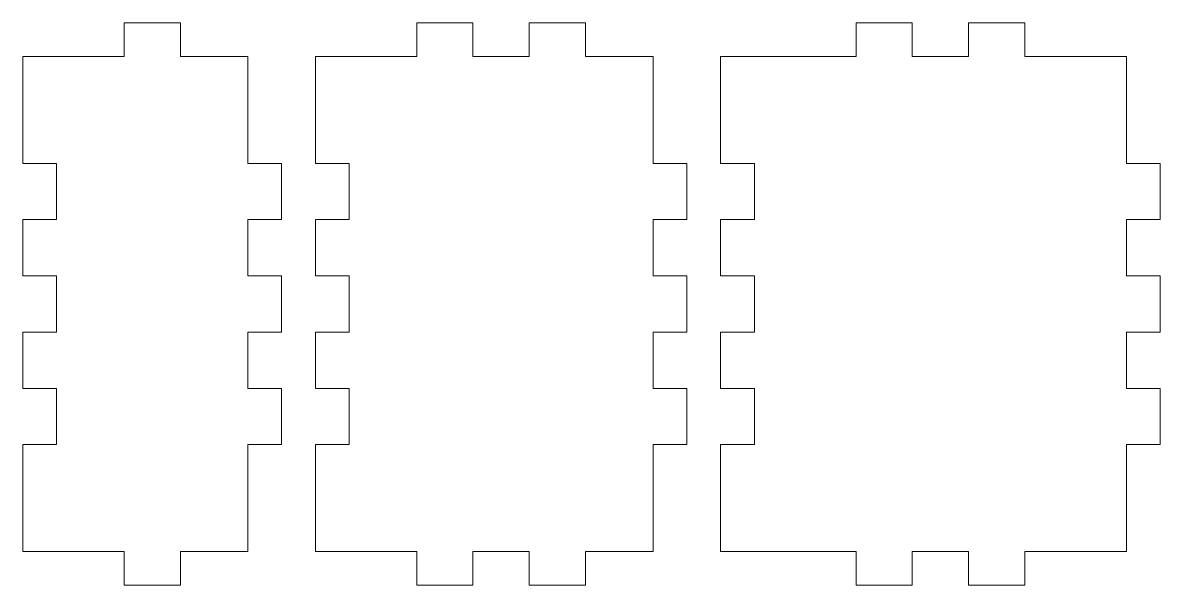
# Model space of a CAD drawing. Header units: centimetres. Extents: x -16 to 372, y -89 to 17.
# Drawn here: x 298.53 to 308.64, y 6.17 to 11.17 of the extents above; entities that cross this region are included whole.
import ezdxf

# ---------------------------------------------------------------- set-up
doc = ezdxf.new("R2010")
doc.units = ezdxf.units.CM
doc.header["$MEASUREMENT"] = 0
doc.layers.add('Capa 1', color=7, linetype='Continuous')

msp = doc.modelspace()

# ---------------------------------------------------------------- linework, layer by layer
at = {"layer": 'Capa 1', "color": 5, "lineweight": 9}
for points, knots in [([(298.53417, 6.46637), (298.53417, 6.46637), (299.18417, 6.46637), (299.18417, 6.46637), (299.18417, 6.46637), (299.18417, 6.46637), (299.43417, 6.46637), (299.43417, 6.46637), (299.43417, 6.46637), (299.43417, 6.46637), (299.43417, 6.16637), (299.43417, 6.16637), (299.43417, 6.16637), (299.43417, 6.16637), (299.93417, 6.16637), (299.93417, 6.16637), (299.93417, 6.16637), (299.93417, 6.16637), (299.93417, 6.46637), (299.93417, 6.46637), (299.93417, 6.46637), (299.93417, 6.46637), (300.18417, 6.46637), (300.18417, 6.46637), (300.18417, 6.46637), (300.18417, 6.46637), (300.53417, 6.46637), (300.53417, 6.46637), (300.53417, 6.46637), (300.53417, 6.46637), (300.53417, 7.16637), (300.53417, 7.16637), (300.53417, 7.16637), (300.53417, 7.16637), (300.53417, 7.41637), (300.53417, 7.41637), (300.53417, 7.41637), (300.53417, 7.41637), (300.83417, 7.41637), (300.83417, 7.41637), (300.83417, 7.41637), (300.83417, 7.41637), (300.83417, 7.91637), (300.83417, 7.91637), (300.83417, 7.91637), (300.83417, 7.91637), (300.53417, 7.91637), (300.53417, 7.91637), (300.53417, 7.91637), (300.53417, 7.91637), (300.53417, 8.16637), (300.53417, 8.16637), (300.53417, 8.16637), (300.53417, 8.16637), (300.53417, 8.41637), (300.53417, 8.41637), (300.53417, 8.41637), (300.53417, 8.41637), (300.83417, 8.41637), (300.83417, 8.41637), (300.83417, 8.41637), (300.83417, 8.41637), (300.83417, 8.91637), (300.83417, 8.91637), (300.83417, 8.91637), (300.83417, 8.91637), (300.53417, 8.91637), (300.53417, 8.91637), (300.53417, 8.91637), (300.53417, 8.91637), (300.53417, 9.16637), (300.53417, 9.16637), (300.53417, 9.16637), (300.53417, 9.16637), (300.53417, 9.41637), (300.53417, 9.41637), (300.53417, 9.41637), (300.53417, 9.41637), (300.83417, 9.41637), (300.83417, 9.41637), (300.83417, 9.41637), (300.83417, 9.41637), (300.83417, 9.91637), (300.83417, 9.91637), (300.83417, 9.91637), (300.83417, 9.91637), (300.53417, 9.91637), (300.53417, 9.91637), (300.53417, 9.91637), (300.53417, 9.91637), (300.53417, 10.16637), (300.53417, 10.16637), (300.53417, 10.16637), (300.53417, 10.16637), (300.53417, 10.86637), (300.53417, 10.86637), (300.53417, 10.86637), (300.53417, 10.86637), (300.18417, 10.86637), (300.18417, 10.86637), (300.18417, 10.86637), (300.18417, 10.86637), (299.93417, 10.86637), (299.93417, 10.86637), (299.93417, 10.86637), (299.93417, 10.86637), (299.93417, 11.16637), (299.93417, 11.16637), (299.93417, 11.16637), (299.93417, 11.16637), (299.43417, 11.16637), (299.43417, 11.16637), (299.43417, 11.16637), (299.43417, 11.16637), (299.43417, 10.86637), (299.43417, 10.86637), (299.43417, 10.86637), (299.43417, 10.86637), (299.18417, 10.86637), (299.18417, 10.86637), (299.18417, 10.86637), (299.18417, 10.86637), (298.53417, 10.86637), (298.53417, 10.86637), (298.53417, 10.86637), (298.53417, 10.86637), (298.53417, 10.16637), (298.53417, 10.16637), (298.53417, 10.16637), (298.53417, 10.16637), (298.53417, 9.91637), (298.53417, 9.91637), (298.53417, 9.91637), (298.53417, 9.91637), (298.83417, 9.91637), (298.83417, 9.91637), (298.83417, 9.91637), (298.83417, 9.91637), (298.83417, 9.41637), (298.83417, 9.41637), (298.83417, 9.41637), (298.83417, 9.41637), (298.53417, 9.41637), (298.53417, 9.41637), (298.53417, 9.41637), (298.53417, 9.41637), (298.53417, 9.16637), (298.53417, 9.16637), (298.53417, 9.16637), (298.53417, 9.16637), (298.53417, 8.91637), (298.53417, 8.91637), (298.53417, 8.91637), (298.53417, 8.91637), (298.83417, 8.91637), (298.83417, 8.91637), (298.83417, 8.91637), (298.83417, 8.91637), (298.83417, 8.41637), (298.83417, 8.41637), (298.83417, 8.41637), (298.83417, 8.41637), (298.53417, 8.41637), (298.53417, 8.41637), (298.53417, 8.41637), (298.53417, 8.41637), (298.53417, 8.16637), (298.53417, 8.16637), (298.53417, 8.16637), (298.53417, 8.16637), (298.53417, 7.91637), (298.53417, 7.91637), (298.53417, 7.91637), (298.53417, 7.91637), (298.83417, 7.91637), (298.83417, 7.91637), (298.83417, 7.91637), (298.83417, 7.91637), (298.83417, 7.41637), (298.83417, 7.41637), (298.83417, 7.41637), (298.83417, 7.41637), (298.53417, 7.41637), (298.53417, 7.41637), (298.53417, 7.41637), (298.53417, 7.41637), (298.53417, 7.16637), (298.53417, 7.16637), (298.53417, 7.16637), (298.53417, 7.16637), (298.53417, 6.46637), (298.53417, 6.46637)], [0, 0, 0, 0, 0.02040816, 0.02040816, 0.02040816, 0.02040816, 0.04081633, 0.04081633, 0.04081633, 0.04081633, 0.06122449, 0.06122449, 0.06122449, 0.06122449, 0.08163265, 0.08163265, 0.08163265, 0.08163265, 0.10204082, 0.10204082, 0.10204082, 0.10204082, 0.12244898, 0.12244898, 0.12244898, 0.12244898, 0.14285714, 0.14285714, 0.14285714, 0.14285714, 0.16326531, 0.16326531, 0.16326531, 0.16326531, 0.18367347, 0.18367347, 0.18367347, 0.18367347, 0.20408163, 0.20408163, 0.20408163, 0.20408163, 0.2244898, 0.2244898, 0.2244898, 0.2244898, 0.24489796, 0.24489796, 0.24489796, 0.24489796, 0.26530612, 0.26530612, 0.26530612, 0.26530612, 0.28571429, 0.28571429, 0.28571429, 0.28571429, 0.30612245, 0.30612245, 0.30612245, 0.30612245, 0.32653061, 0.32653061, 0.32653061, 0.32653061, 0.34693878, 0.34693878, 0.34693878, 0.34693878, 0.36734694, 0.36734694, 0.36734694, 0.36734694, 0.3877551, 0.3877551, 0.3877551, 0.3877551, 0.40816327, 0.40816327, 0.40816327, 0.40816327, 0.42857143, 0.42857143, 0.42857143, 0.42857143, 0.44897959, 0.44897959, 0.44897959, 0.44897959, 0.46938776, 0.46938776, 0.46938776, 0.46938776, 0.48979592, 0.48979592, 0.48979592, 0.48979592, 0.51020408, 0.51020408, 0.51020408, 0.51020408, 0.53061224, 0.53061224, 0.53061224, 0.53061224, 0.55102041, 0.55102041, 0.55102041, 0.55102041, 0.57142857, 0.57142857, 0.57142857, 0.57142857, 0.59183673, 0.59183673, 0.59183673, 0.59183673, 0.6122449, 0.6122449, 0.6122449, 0.6122449, 0.63265306, 0.63265306, 0.63265306, 0.63265306, 0.65306122, 0.65306122, 0.65306122, 0.65306122, 0.67346939, 0.67346939, 0.67346939, 0.67346939, 0.69387755, 0.69387755, 0.69387755, 0.69387755, 0.71428571, 0.71428571, 0.71428571, 0.71428571, 0.73469388, 0.73469388, 0.73469388, 0.73469388, 0.75510204, 0.75510204, 0.75510204, 0.75510204, 0.7755102, 0.7755102, 0.7755102, 0.7755102, 0.79591837, 0.79591837, 0.79591837, 0.79591837, 0.81632653, 0.81632653, 0.81632653, 0.81632653, 0.83673469, 0.83673469, 0.83673469, 0.83673469, 0.85714286, 0.85714286, 0.85714286, 0.85714286, 0.87755102, 0.87755102, 0.87755102, 0.87755102, 0.89795918, 0.89795918, 0.89795918, 0.89795918, 0.91836735, 0.91836735, 0.91836735, 0.91836735, 0.93877551, 0.93877551, 0.93877551, 0.93877551, 0.95918367, 0.95918367, 0.95918367, 0.95918367, 1, 1, 1, 1]), ([(301.13417, 6.46637), (301.13417, 6.46637), (301.78417, 6.46637), (301.78417, 6.46637), (301.78417, 6.46637), (301.78417, 6.46637), (302.03417, 6.46637), (302.03417, 6.46637), (302.03417, 6.46637), (302.03417, 6.46637), (302.03417, 6.16637), (302.03417, 6.16637), (302.03417, 6.16637), (302.03417, 6.16637), (302.53417, 6.16637), (302.53417, 6.16637), (302.53417, 6.16637), (302.53417, 6.16637), (302.53417, 6.46637), (302.53417, 6.46637), (302.53417, 6.46637), (302.53417, 6.46637), (302.78417, 6.46637), (302.78417, 6.46637), (302.78417, 6.46637), (302.78417, 6.46637), (303.03417, 6.46637), (303.03417, 6.46637), (303.03417, 6.46637), (303.03417, 6.46637), (303.03417, 6.16637), (303.03417, 6.16637), (303.03417, 6.16637), (303.03417, 6.16637), (303.53417, 6.16637), (303.53417, 6.16637), (303.53417, 6.16637), (303.53417, 6.16637), (303.53417, 6.46637), (303.53417, 6.46637), (303.53417, 6.46637), (303.53417, 6.46637), (303.78417, 6.46637), (303.78417, 6.46637), (303.78417, 6.46637), (303.78417, 6.46637), (304.13417, 6.46637), (304.13417, 6.46637), (304.13417, 6.46637), (304.13417, 6.46637), (304.13417, 7.16637), (304.13417, 7.16637), (304.13417, 7.16637), (304.13417, 7.16637), (304.13417, 7.41637), (304.13417, 7.41637), (304.13417, 7.41637), (304.13417, 7.41637), (304.43417, 7.41637), (304.43417, 7.41637), (304.43417, 7.41637), (304.43417, 7.41637), (304.43417, 7.91637), (304.43417, 7.91637), (304.43417, 7.91637), (304.43417, 7.91637), (304.13417, 7.91637), (304.13417, 7.91637), (304.13417, 7.91637), (304.13417, 7.91637), (304.13417, 8.16637), (304.13417, 8.16637), (304.13417, 8.16637), (304.13417, 8.16637), (304.13417, 8.41637), (304.13417, 8.41637), (304.13417, 8.41637), (304.13417, 8.41637), (304.43417, 8.41637), (304.43417, 8.41637), (304.43417, 8.41637), (304.43417, 8.41637), (304.43417, 8.91637), (304.43417, 8.91637), (304.43417, 8.91637), (304.43417, 8.91637), (304.13417, 8.91637), (304.13417, 8.91637), (304.13417, 8.91637), (304.13417, 8.91637), (304.13417, 9.16637), (304.13417, 9.16637), (304.13417, 9.16637), (304.13417, 9.16637), (304.13417, 9.41637), (304.13417, 9.41637), (304.13417, 9.41637), (304.13417, 9.41637), (304.43417, 9.41637), (304.43417, 9.41637), (304.43417, 9.41637), (304.43417, 9.41637), (304.43417, 9.91637), (304.43417, 9.91637), (304.43417, 9.91637), (304.43417, 9.91637), (304.13417, 9.91637), (304.13417, 9.91637), (304.13417, 9.91637), (304.13417, 9.91637), (304.13417, 10.16637), (304.13417, 10.16637), (304.13417, 10.16637), (304.13417, 10.16637), (304.13417, 10.86637), (304.13417, 10.86637), (304.13417, 10.86637), (304.13417, 10.86637), (303.78417, 10.86637), (303.78417, 10.86637), (303.78417, 10.86637), (303.78417, 10.86637), (303.53417, 10.86637), (303.53417, 10.86637), (303.53417, 10.86637), (303.53417, 10.86637), (303.53417, 11.16637), (303.53417, 11.16637), (303.53417, 11.16637), (303.53417, 11.16637), (303.03417, 11.16637), (303.03417, 11.16637), (303.03417, 11.16637), (303.03417, 11.16637), (303.03417, 10.86637), (303.03417, 10.86637), (303.03417, 10.86637), (303.03417, 10.86637), (302.78417, 10.86637), (302.78417, 10.86637), (302.78417, 10.86637), (302.78417, 10.86637), (302.53417, 10.86637), (302.53417, 10.86637), (302.53417, 10.86637), (302.53417, 10.86637), (302.53417, 11.16637), (302.53417, 11.16637), (302.53417, 11.16637), (302.53417, 11.16637), (302.03417, 11.16637), (302.03417, 11.16637), (302.03417, 11.16637), (302.03417, 11.16637), (302.03417, 10.86637), (302.03417, 10.86637), (302.03417, 10.86637), (302.03417, 10.86637), (301.78417, 10.86637), (301.78417, 10.86637), (301.78417, 10.86637), (301.78417, 10.86637), (301.13417, 10.86637), (301.13417, 10.86637), (301.13417, 10.86637), (301.13417, 10.86637), (301.13417, 10.16637), (301.13417, 10.16637), (301.13417, 10.16637), (301.13417, 10.16637), (301.13417, 9.91637), (301.13417, 9.91637), (301.13417, 9.91637), (301.13417, 9.91637), (301.43417, 9.91637), (301.43417, 9.91637), (301.43417, 9.91637), (301.43417, 9.91637), (301.43417, 9.41637), (301.43417, 9.41637), (301.43417, 9.41637), (301.43417, 9.41637), (301.13417, 9.41637), (301.13417, 9.41637), (301.13417, 9.41637), (301.13417, 9.41637), (301.13417, 9.16637), (301.13417, 9.16637), (301.13417, 9.16637), (301.13417, 9.16637), (301.13417, 8.91637), (301.13417, 8.91637), (301.13417, 8.91637), (301.13417, 8.91637), (301.43417, 8.91637), (301.43417, 8.91637), (301.43417, 8.91637), (301.43417, 8.91637), (301.43417, 8.41637), (301.43417, 8.41637), (301.43417, 8.41637), (301.43417, 8.41637), (301.13417, 8.41637), (301.13417, 8.41637), (301.13417, 8.41637), (301.13417, 8.41637), (301.13417, 8.16637), (301.13417, 8.16637), (301.13417, 8.16637), (301.13417, 8.16637), (301.13417, 7.91637), (301.13417, 7.91637), (301.13417, 7.91637), (301.13417, 7.91637), (301.43417, 7.91637), (301.43417, 7.91637), (301.43417, 7.91637), (301.43417, 7.91637), (301.43417, 7.41637), (301.43417, 7.41637), (301.43417, 7.41637), (301.43417, 7.41637), (301.13417, 7.41637), (301.13417, 7.41637), (301.13417, 7.41637), (301.13417, 7.41637), (301.13417, 7.16637), (301.13417, 7.16637), (301.13417, 7.16637), (301.13417, 7.16637), (301.13417, 6.46637), (301.13417, 6.46637)], [0, 0, 0, 0, 0.01694915, 0.01694915, 0.01694915, 0.01694915, 0.03389831, 0.03389831, 0.03389831, 0.03389831, 0.05084746, 0.05084746, 0.05084746, 0.05084746, 0.06779661, 0.06779661, 0.06779661, 0.06779661, 0.08474576, 0.08474576, 0.08474576, 0.08474576, 0.10169492, 0.10169492, 0.10169492, 0.10169492, 0.11864407, 0.11864407, 0.11864407, 0.11864407, 0.13559322, 0.13559322, 0.13559322, 0.13559322, 0.15254237, 0.15254237, 0.15254237, 0.15254237, 0.16949153, 0.16949153, 0.16949153, 0.16949153, 0.18644068, 0.18644068, 0.18644068, 0.18644068, 0.20338983, 0.20338983, 0.20338983, 0.20338983, 0.22033898, 0.22033898, 0.22033898, 0.22033898, 0.23728814, 0.23728814, 0.23728814, 0.23728814, 0.25423729, 0.25423729, 0.25423729, 0.25423729, 0.27118644, 0.27118644, 0.27118644, 0.27118644, 0.28813559, 0.28813559, 0.28813559, 0.28813559, 0.30508475, 0.30508475, 0.30508475, 0.30508475, 0.3220339, 0.3220339, 0.3220339, 0.3220339, 0.33898305, 0.33898305, 0.33898305, 0.33898305, 0.3559322, 0.3559322, 0.3559322, 0.3559322, 0.37288136, 0.37288136, 0.37288136, 0.37288136, 0.38983051, 0.38983051, 0.38983051, 0.38983051, 0.40677966, 0.40677966, 0.40677966, 0.40677966, 0.42372881, 0.42372881, 0.42372881, 0.42372881, 0.44067797, 0.44067797, 0.44067797, 0.44067797, 0.45762712, 0.45762712, 0.45762712, 0.45762712, 0.47457627, 0.47457627, 0.47457627, 0.47457627, 0.49152542, 0.49152542, 0.49152542, 0.49152542, 0.50847458, 0.50847458, 0.50847458, 0.50847458, 0.52542373, 0.52542373, 0.52542373, 0.52542373, 0.54237288, 0.54237288, 0.54237288, 0.54237288, 0.55932203, 0.55932203, 0.55932203, 0.55932203, 0.57627119, 0.57627119, 0.57627119, 0.57627119, 0.59322034, 0.59322034, 0.59322034, 0.59322034, 0.61016949, 0.61016949, 0.61016949, 0.61016949, 0.62711864, 0.62711864, 0.62711864, 0.62711864, 0.6440678, 0.6440678, 0.6440678, 0.6440678, 0.66101695, 0.66101695, 0.66101695, 0.66101695, 0.6779661, 0.6779661, 0.6779661, 0.6779661, 0.69491525, 0.69491525, 0.69491525, 0.69491525, 0.71186441, 0.71186441, 0.71186441, 0.71186441, 0.72881356, 0.72881356, 0.72881356, 0.72881356, 0.74576271, 0.74576271, 0.74576271, 0.74576271, 0.76271186, 0.76271186, 0.76271186, 0.76271186, 0.77966102, 0.77966102, 0.77966102, 0.77966102, 0.79661017, 0.79661017, 0.79661017, 0.79661017, 0.81355932, 0.81355932, 0.81355932, 0.81355932, 0.83050847, 0.83050847, 0.83050847, 0.83050847, 0.84745763, 0.84745763, 0.84745763, 0.84745763, 0.86440678, 0.86440678, 0.86440678, 0.86440678, 0.88135593, 0.88135593, 0.88135593, 0.88135593, 0.89830508, 0.89830508, 0.89830508, 0.89830508, 0.91525424, 0.91525424, 0.91525424, 0.91525424, 0.93220339, 0.93220339, 0.93220339, 0.93220339, 0.94915254, 0.94915254, 0.94915254, 0.94915254, 0.96610169, 0.96610169, 0.96610169, 0.96610169, 1, 1, 1, 1]), ([(304.73417, 6.46637), (304.73417, 6.46637), (305.68695, 6.46637), (305.68695, 6.46637), (305.68695, 6.46637), (305.68695, 6.46637), (305.93695, 6.46637), (305.93695, 6.46637), (305.93695, 6.46637), (305.93695, 6.46637), (305.93695, 6.16637), (305.93695, 6.16637), (305.93695, 6.16637), (305.93695, 6.16637), (306.43695, 6.16637), (306.43695, 6.16637), (306.43695, 6.16637), (306.43695, 6.16637), (306.43695, 6.46637), (306.43695, 6.46637), (306.43695, 6.46637), (306.43695, 6.46637), (306.68695, 6.46637), (306.68695, 6.46637), (306.68695, 6.46637), (306.68695, 6.46637), (306.93695, 6.46637), (306.93695, 6.46637), (306.93695, 6.46637), (306.93695, 6.46637), (306.93695, 6.16637), (306.93695, 6.16637), (306.93695, 6.16637), (306.93695, 6.16637), (307.43695, 6.16637), (307.43695, 6.16637), (307.43695, 6.16637), (307.43695, 6.16637), (307.43695, 6.46637), (307.43695, 6.46637), (307.43695, 6.46637), (307.43695, 6.46637), (307.68695, 6.46637), (307.68695, 6.46637), (307.68695, 6.46637), (307.68695, 6.46637), (308.33972, 6.46637), (308.33972, 6.46637), (308.33972, 6.46637), (308.33972, 6.46637), (308.33972, 7.16637), (308.33972, 7.16637), (308.33972, 7.16637), (308.33972, 7.16637), (308.33972, 7.41637), (308.33972, 7.41637), (308.33972, 7.41637), (308.33972, 7.41637), (308.63972, 7.41637), (308.63972, 7.41637), (308.63972, 7.41637), (308.63972, 7.41637), (308.63972, 7.91637), (308.63972, 7.91637), (308.63972, 7.91637), (308.63972, 7.91637), (308.33972, 7.91637), (308.33972, 7.91637), (308.33972, 7.91637), (308.33972, 7.91637), (308.33972, 8.16637), (308.33972, 8.16637), (308.33972, 8.16637), (308.33972, 8.16637), (308.33972, 8.41637), (308.33972, 8.41637), (308.33972, 8.41637), (308.33972, 8.41637), (308.63972, 8.41637), (308.63972, 8.41637), (308.63972, 8.41637), (308.63972, 8.41637), (308.63972, 8.91637), (308.63972, 8.91637), (308.63972, 8.91637), (308.63972, 8.91637), (308.33972, 8.91637), (308.33972, 8.91637), (308.33972, 8.91637), (308.33972, 8.91637), (308.33972, 9.16637), (308.33972, 9.16637), (308.33972, 9.16637), (308.33972, 9.16637), (308.33972, 9.41637), (308.33972, 9.41637), (308.33972, 9.41637), (308.33972, 9.41637), (308.63972, 9.41637), (308.63972, 9.41637), (308.63972, 9.41637), (308.63972, 9.41637), (308.63972, 9.91637), (308.63972, 9.91637), (308.63972, 9.91637), (308.63972, 9.91637), (308.33972, 9.91637), (308.33972, 9.91637), (308.33972, 9.91637), (308.33972, 9.91637), (308.33972, 10.16637), (308.33972, 10.16637), (308.33972, 10.16637), (308.33972, 10.16637), (308.33972, 10.86637), (308.33972, 10.86637), (308.33972, 10.86637), (308.33972, 10.86637), (307.68695, 10.86637), (307.68695, 10.86637), (307.68695, 10.86637), (307.68695, 10.86637), (307.43695, 10.86637), (307.43695, 10.86637), (307.43695, 10.86637), (307.43695, 10.86637), (307.43695, 11.16637), (307.43695, 11.16637), (307.43695, 11.16637), (307.43695, 11.16637), (306.93695, 11.16637), (306.93695, 11.16637), (306.93695, 11.16637), (306.93695, 11.16637), (306.93695, 10.86637), (306.93695, 10.86637), (306.93695, 10.86637), (306.93695, 10.86637), (306.68695, 10.86637), (306.68695, 10.86637), (306.68695, 10.86637), (306.68695, 10.86637), (306.43695, 10.86637), (306.43695, 10.86637), (306.43695, 10.86637), (306.43695, 10.86637), (306.43695, 11.16637), (306.43695, 11.16637), (306.43695, 11.16637), (306.43695, 11.16637), (305.93695, 11.16637), (305.93695, 11.16637), (305.93695, 11.16637), (305.93695, 11.16637), (305.93695, 10.86637), (305.93695, 10.86637), (305.93695, 10.86637), (305.93695, 10.86637), (305.68695, 10.86637), (305.68695, 10.86637), (305.68695, 10.86637), (305.68695, 10.86637), (304.73417, 10.86637), (304.73417, 10.86637), (304.73417, 10.86637), (304.73417, 10.86637), (304.73417, 10.16637), (304.73417, 10.16637), (304.73417, 10.16637), (304.73417, 10.16637), (304.73417, 9.91637), (304.73417, 9.91637), (304.73417, 9.91637), (304.73417, 9.91637), (305.03417, 9.91637), (305.03417, 9.91637), (305.03417, 9.91637), (305.03417, 9.91637), (305.03417, 9.41637), (305.03417, 9.41637), (305.03417, 9.41637), (305.03417, 9.41637), (304.73417, 9.41637), (304.73417, 9.41637), (304.73417, 9.41637), (304.73417, 9.41637), (304.73417, 9.16637), (304.73417, 9.16637), (304.73417, 9.16637), (304.73417, 9.16637), (304.73417, 8.91637), (304.73417, 8.91637), (304.73417, 8.91637), (304.73417, 8.91637), (305.03417, 8.91637), (305.03417, 8.91637), (305.03417, 8.91637), (305.03417, 8.91637), (305.03417, 8.41637), (305.03417, 8.41637), (305.03417, 8.41637), (305.03417, 8.41637), (304.73417, 8.41637), (304.73417, 8.41637), (304.73417, 8.41637), (304.73417, 8.41637), (304.73417, 8.16637), (304.73417, 8.16637), (304.73417, 8.16637), (304.73417, 8.16637), (304.73417, 7.91637), (304.73417, 7.91637), (304.73417, 7.91637), (304.73417, 7.91637), (305.03417, 7.91637), (305.03417, 7.91637), (305.03417, 7.91637), (305.03417, 7.91637), (305.03417, 7.41637), (305.03417, 7.41637), (305.03417, 7.41637), (305.03417, 7.41637), (304.73417, 7.41637), (304.73417, 7.41637), (304.73417, 7.41637), (304.73417, 7.41637), (304.73417, 7.16637), (304.73417, 7.16637), (304.73417, 7.16637), (304.73417, 7.16637), (304.73417, 6.46637), (304.73417, 6.46637)], [0, 0, 0, 0, 0.01694915, 0.01694915, 0.01694915, 0.01694915, 0.03389831, 0.03389831, 0.03389831, 0.03389831, 0.05084746, 0.05084746, 0.05084746, 0.05084746, 0.06779661, 0.06779661, 0.06779661, 0.06779661, 0.08474576, 0.08474576, 0.08474576, 0.08474576, 0.10169492, 0.10169492, 0.10169492, 0.10169492, 0.11864407, 0.11864407, 0.11864407, 0.11864407, 0.13559322, 0.13559322, 0.13559322, 0.13559322, 0.15254237, 0.15254237, 0.15254237, 0.15254237, 0.16949153, 0.16949153, 0.16949153, 0.16949153, 0.18644068, 0.18644068, 0.18644068, 0.18644068, 0.20338983, 0.20338983, 0.20338983, 0.20338983, 0.22033898, 0.22033898, 0.22033898, 0.22033898, 0.23728814, 0.23728814, 0.23728814, 0.23728814, 0.25423729, 0.25423729, 0.25423729, 0.25423729, 0.27118644, 0.27118644, 0.27118644, 0.27118644, 0.28813559, 0.28813559, 0.28813559, 0.28813559, 0.30508475, 0.30508475, 0.30508475, 0.30508475, 0.3220339, 0.3220339, 0.3220339, 0.3220339, 0.33898305, 0.33898305, 0.33898305, 0.33898305, 0.3559322, 0.3559322, 0.3559322, 0.3559322, 0.37288136, 0.37288136, 0.37288136, 0.37288136, 0.38983051, 0.38983051, 0.38983051, 0.38983051, 0.40677966, 0.40677966, 0.40677966, 0.40677966, 0.42372881, 0.42372881, 0.42372881, 0.42372881, 0.44067797, 0.44067797, 0.44067797, 0.44067797, 0.45762712, 0.45762712, 0.45762712, 0.45762712, 0.47457627, 0.47457627, 0.47457627, 0.47457627, 0.49152542, 0.49152542, 0.49152542, 0.49152542, 0.50847458, 0.50847458, 0.50847458, 0.50847458, 0.52542373, 0.52542373, 0.52542373, 0.52542373, 0.54237288, 0.54237288, 0.54237288, 0.54237288, 0.55932203, 0.55932203, 0.55932203, 0.55932203, 0.57627119, 0.57627119, 0.57627119, 0.57627119, 0.59322034, 0.59322034, 0.59322034, 0.59322034, 0.61016949, 0.61016949, 0.61016949, 0.61016949, 0.62711864, 0.62711864, 0.62711864, 0.62711864, 0.6440678, 0.6440678, 0.6440678, 0.6440678, 0.66101695, 0.66101695, 0.66101695, 0.66101695, 0.6779661, 0.6779661, 0.6779661, 0.6779661, 0.69491525, 0.69491525, 0.69491525, 0.69491525, 0.71186441, 0.71186441, 0.71186441, 0.71186441, 0.72881356, 0.72881356, 0.72881356, 0.72881356, 0.74576271, 0.74576271, 0.74576271, 0.74576271, 0.76271186, 0.76271186, 0.76271186, 0.76271186, 0.77966102, 0.77966102, 0.77966102, 0.77966102, 0.79661017, 0.79661017, 0.79661017, 0.79661017, 0.81355932, 0.81355932, 0.81355932, 0.81355932, 0.83050847, 0.83050847, 0.83050847, 0.83050847, 0.84745763, 0.84745763, 0.84745763, 0.84745763, 0.86440678, 0.86440678, 0.86440678, 0.86440678, 0.88135593, 0.88135593, 0.88135593, 0.88135593, 0.89830508, 0.89830508, 0.89830508, 0.89830508, 0.91525424, 0.91525424, 0.91525424, 0.91525424, 0.93220339, 0.93220339, 0.93220339, 0.93220339, 0.94915254, 0.94915254, 0.94915254, 0.94915254, 0.96610169, 0.96610169, 0.96610169, 0.96610169, 1, 1, 1, 1])]:
    msp.add_open_spline(points, degree=3, knots=knots, dxfattribs=at)

doc.saveas('drawing.dxf')
